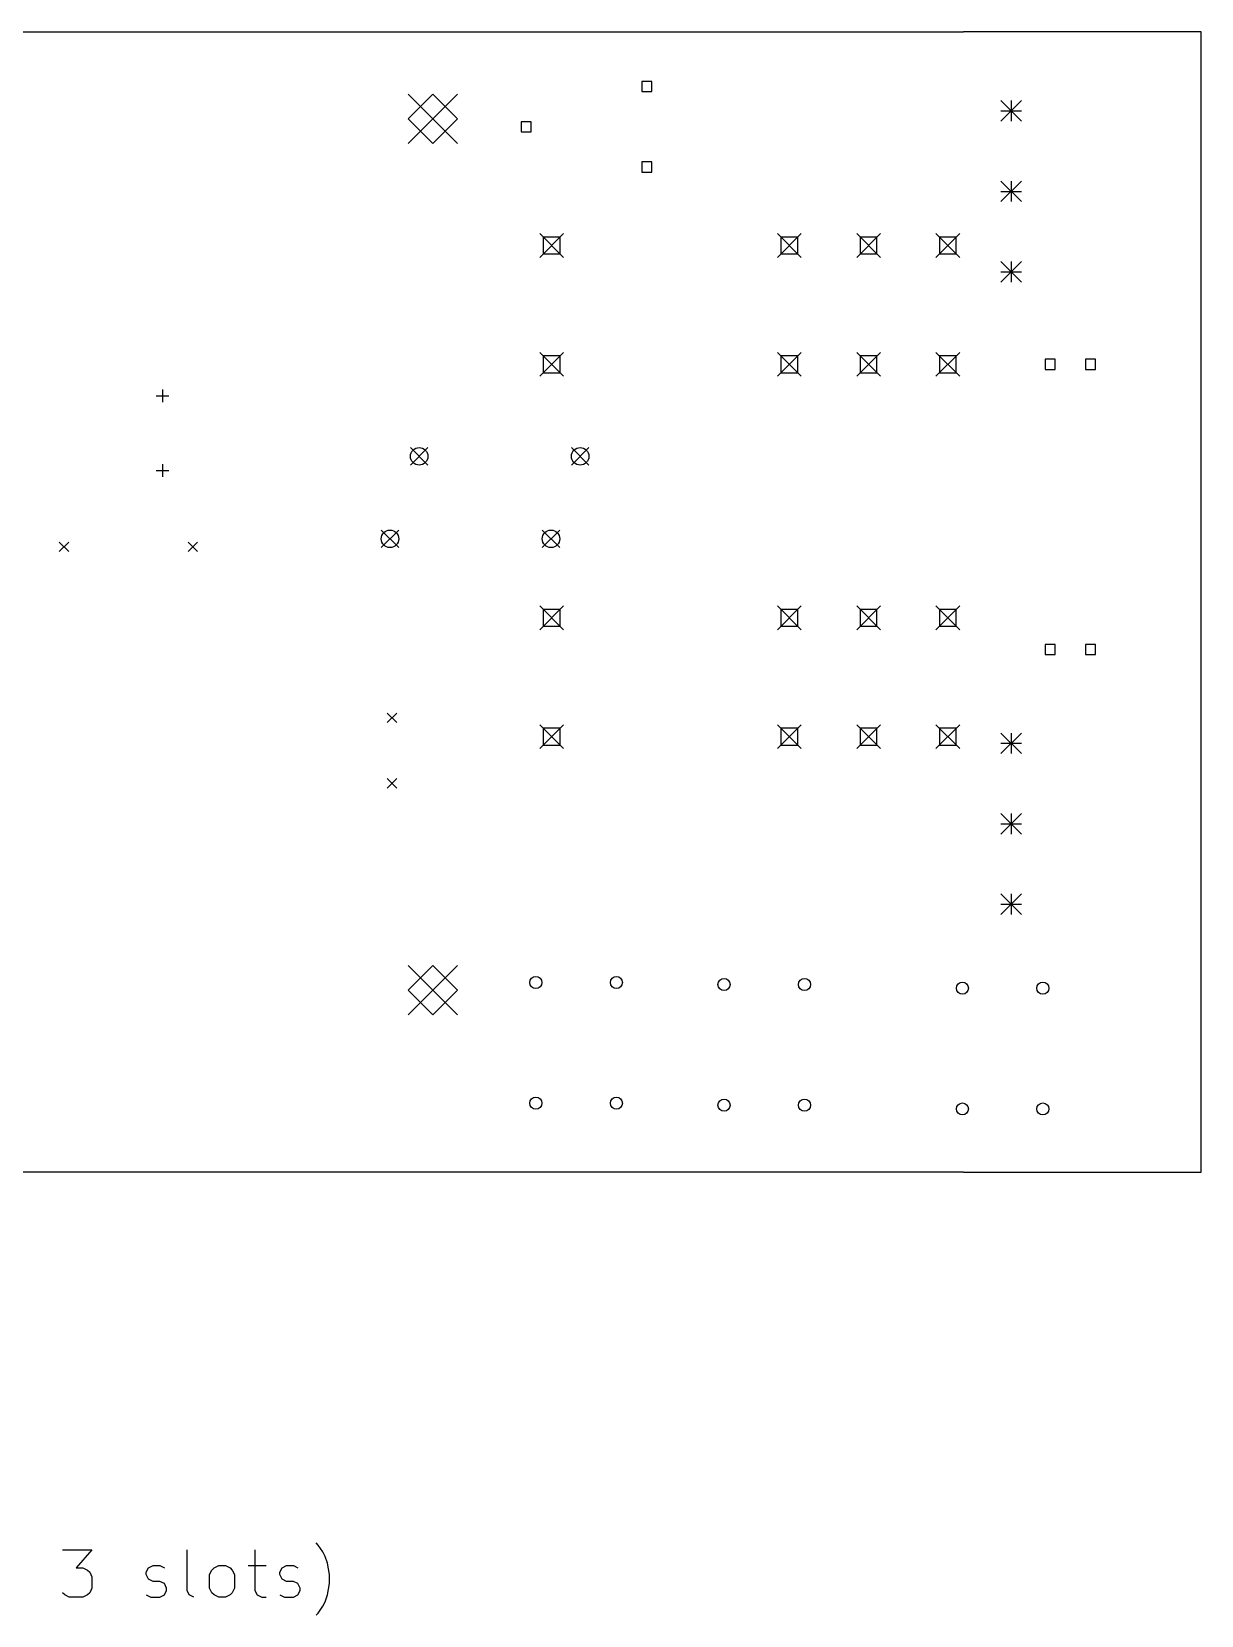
# Model space of a CAD drawing. Extents: x 25 to 173, y -184 to -68.
# Drawn here: x 99.2 to 173, y -168 to -68 of the extents above; entities that cross this region are included whole.
import ezdxf

# ---------------------------------------------------------------- set-up
doc = ezdxf.new("R2010")
doc.units = 0
doc.layers.add('BLACK', color=7, linetype='CONTINUOUS')

msp = doc.modelspace()

# ---------------------------------------------------------------- linework, layer by layer
at = {"layer": 'BLACK', "linetype": 'CONTINUOUS'}
for p, q in [((28, -68), (158, -68)), ((173, -68), (158, -68)), ((173, -140), (173, -68)), ((122.95, -71.95), (126.05, -75.05)), ((126.05, -71.95), (122.95, -75.05)), ((124.5, -71.95), (122.95, -73.5)), ((126.05, -73.5), (124.5, -71.95)), ((138.318, -71.1418), (137.682, -71.1418)), ((137.682, -71.1418), (137.682, -71.7782)), ((137.682, -71.7782), (138.318, -71.7782)), ((138.318, -71.7782), (138.318, -71.1418)), ((160.35, -72.35), (161.65, -73.65)), ((161.65, -72.35), (160.35, -73.65)), ((161, -72.35), (161, -73.65)), ((122.95, -73.5), (124.5, -75.05)), ((124.5, -75.05), (126.05, -73.5)), ((130.698, -73.6818), (130.062, -73.6818)), ((130.062, -73.6818), (130.062, -74.3182)), ((130.698, -74.3182), (130.698, -73.6818)), ((160.35, -73), (161.65, -73)), ((130.062, -74.3182), (130.698, -74.3182)), ((138.318, -76.2218), (137.682, -76.2218)), ((137.682, -76.2218), (137.682, -76.8582)), ((137.682, -76.8582), (138.318, -76.8582)), ((138.318, -76.8582), (138.318, -76.2218)), ((160.35, -77.43), (161.65, -78.73)), ((161.65, -77.43), (160.35, -78.73)), ((161, -77.43), (161, -78.73)), ((160.35, -78.08), (161.65, -78.08)), ((131.25, -80.75), (132.75, -82.25)), ((132.75, -80.75), (131.25, -82.25)), ((132.53, -80.9697), (131.47, -80.9697)), ((131.47, -80.9697), (131.47, -82.0303)), ((132.53, -82.0303), (132.53, -80.9697)), ((146.25, -80.75), (147.75, -82.25)), ((147.75, -80.75), (146.25, -82.25)), ((147.53, -80.9697), (146.47, -80.9697)), ((146.47, -80.9697), (146.47, -82.0303)), ((147.53, -82.0303), (147.53, -80.9697)), ((151.25, -80.75), (152.75, -82.25)), ((152.75, -80.75), (151.25, -82.25)), ((152.53, -80.9697), (151.47, -80.9697)), ((151.47, -80.9697), (151.47, -82.0303)), ((152.53, -82.0303), (152.53, -80.9697)), ((156.25, -80.75), (157.75, -82.25)), ((157.75, -80.75), (156.25, -82.25)), ((157.53, -80.9697), (156.47, -80.9697)), ((156.47, -80.9697), (156.47, -82.0303)), ((157.53, -82.0303), (157.53, -80.9697)), ((131.47, -82.0303), (132.53, -82.0303)), ((146.47, -82.0303), (147.53, -82.0303)), ((151.47, -82.0303), (152.53, -82.0303)), ((156.47, -82.0303), (157.53, -82.0303)), ((160.35, -82.51), (161.65, -83.81)), ((161.65, -82.51), (160.35, -83.81)), ((161, -82.51), (161, -83.81)), ((160.35, -83.16), (161.65, -83.16)), ((131.25, -88.25), (132.75, -89.75)), ((132.75, -88.25), (131.25, -89.75)), ((132.53, -88.4697), (131.47, -88.4697)), ((131.47, -88.4697), (131.47, -89.5303)), ((132.53, -89.5303), (132.53, -88.4697)), ((146.25, -88.25), (147.75, -89.75)), ((147.75, -88.25), (146.25, -89.75)), ((147.53, -88.4697), (146.47, -88.4697)), ((146.47, -88.4697), (146.47, -89.5303)), ((147.53, -89.5303), (147.53, -88.4697)), ((151.25, -88.25), (152.75, -89.75)), ((152.75, -88.25), (151.25, -89.75)), ((152.53, -88.4697), (151.47, -88.4697)), ((151.47, -88.4697), (151.47, -89.5303)), ((152.53, -89.5303), (152.53, -88.4697)), ((156.25, -88.25), (157.75, -89.75)), ((157.75, -88.25), (156.25, -89.75)), ((157.53, -88.4697), (156.47, -88.4697)), ((156.47, -88.4697), (156.47, -89.5303)), ((157.53, -89.5303), (157.53, -88.4697)), ((163.778, -88.6818), (163.142, -88.6818)), ((163.142, -88.6818), (163.142, -89.3182)), ((163.778, -89.3182), (163.778, -88.6818)), ((166.318, -88.6818), (165.682, -88.6818)), ((165.682, -88.6818), (165.682, -89.3182)), ((166.318, -89.3182), (166.318, -88.6818)), ((131.47, -89.5303), (132.53, -89.5303)), ((146.47, -89.5303), (147.53, -89.5303)), ((151.47, -89.5303), (152.53, -89.5303)), ((156.47, -89.5303), (157.53, -89.5303)), ((163.142, -89.3182), (163.778, -89.3182)), ((165.682, -89.3182), (166.318, -89.3182)), ((107.442, -90.5955), (107.442, -91.3955)), ((107.042, -90.9955), (107.842, -90.9955)), ((123.084, -94.2555), (124.184, -95.3555)), ((124.184, -94.2555), (123.084, -95.3555)), ((133.244, -94.2555), (134.344, -95.3555)), ((134.344, -94.2555), (133.244, -95.3555)), ((107.042, -95.6945), (107.842, -95.6945)), ((107.442, -95.2945), (107.442, -96.0945)), ((121.243, -99.4625), (122.343, -100.562)), ((122.343, -99.4625), (121.243, -100.562)), ((131.403, -99.4625), (132.503, -100.562)), ((132.503, -99.4625), (131.403, -100.562)), ((100.919, -100.221), (101.519, -100.82)), ((101.519, -100.221), (100.919, -100.82)), ((109.047, -100.221), (109.647, -100.82)), ((109.647, -100.221), (109.047, -100.82)), ((131.25, -104.25), (132.75, -105.75)), ((132.75, -104.25), (131.25, -105.75)), ((132.53, -104.47), (131.47, -104.47)), ((131.47, -104.47), (131.47, -105.53)), ((132.53, -105.53), (132.53, -104.47)), ((146.25, -104.25), (147.75, -105.75)), ((147.75, -104.25), (146.25, -105.75)), ((147.53, -104.47), (146.47, -104.47)), ((146.47, -104.47), (146.47, -105.53)), ((147.53, -105.53), (147.53, -104.47)), ((151.25, -104.25), (152.75, -105.75)), ((152.75, -104.25), (151.25, -105.75)), ((152.53, -104.47), (151.47, -104.47)), ((151.47, -104.47), (151.47, -105.53)), ((152.53, -105.53), (152.53, -104.47)), ((156.25, -104.25), (157.75, -105.75)), ((157.75, -104.25), (156.25, -105.75)), ((157.53, -104.47), (156.47, -104.47)), ((156.47, -104.47), (156.47, -105.53)), ((157.53, -105.53), (157.53, -104.47)), ((131.47, -105.53), (132.53, -105.53)), ((146.47, -105.53), (147.53, -105.53)), ((151.47, -105.53), (152.53, -105.53)), ((156.47, -105.53), (157.53, -105.53)), ((163.778, -106.682), (163.142, -106.682)), ((163.142, -106.682), (163.142, -107.318)), ((163.778, -107.318), (163.778, -106.682)), ((166.318, -106.682), (165.682, -106.682)), ((165.682, -106.682), (165.682, -107.318)), ((166.318, -107.318), (166.318, -106.682)), ((163.142, -107.318), (163.778, -107.318)), ((165.682, -107.318), (166.318, -107.318)), ((121.62, -111.015), (122.22, -111.615)), ((122.22, -111.015), (121.62, -111.615)), ((131.25, -111.75), (132.75, -113.25)), ((132.75, -111.75), (131.25, -113.25)), ((146.25, -111.75), (147.75, -113.25)), ((147.75, -111.75), (146.25, -113.25)), ((151.25, -111.75), (152.75, -113.25)), ((152.75, -111.75), (151.25, -113.25)), ((156.25, -111.75), (157.75, -113.25)), ((157.75, -111.75), (156.25, -113.25)), ((132.53, -111.97), (131.47, -111.97)), ((131.47, -111.97), (131.47, -113.03)), ((132.53, -113.03), (132.53, -111.97)), ((147.53, -111.97), (146.47, -111.97)), ((146.47, -111.97), (146.47, -113.03)), ((147.53, -113.03), (147.53, -111.97)), ((152.53, -111.97), (151.47, -111.97)), ((151.47, -111.97), (151.47, -113.03)), ((152.53, -113.03), (152.53, -111.97)), ((157.53, -111.97), (156.47, -111.97)), ((156.47, -111.97), (156.47, -113.03)), ((157.53, -113.03), (157.53, -111.97)), ((160.35, -112.27), (161.65, -113.57)), ((161.65, -112.27), (160.35, -113.57)), ((160.35, -112.92), (161.65, -112.92)), ((161, -112.27), (161, -113.57)), ((131.47, -113.03), (132.53, -113.03)), ((146.47, -113.03), (147.53, -113.03)), ((151.47, -113.03), (152.53, -113.03)), ((156.47, -113.03), (157.53, -113.03)), ((121.62, -115.143), (122.22, -115.743)), ((122.22, -115.143), (121.62, -115.743)), ((160.35, -117.35), (161.65, -118.65)), ((161.65, -117.35), (160.35, -118.65)), ((161, -117.35), (161, -118.65)), ((160.35, -118), (161.65, -118)), ((160.35, -122.43), (161.65, -123.73)), ((161.65, -122.43), (160.35, -123.73)), ((161, -122.43), (161, -123.73)), ((160.35, -123.08), (161.65, -123.08)), ((122.95, -126.95), (126.05, -130.05)), ((126.05, -126.95), (122.95, -130.05)), ((124.5, -126.95), (122.95, -128.5)), ((126.05, -128.5), (124.5, -126.95)), ((122.95, -128.5), (124.5, -130.05)), ((124.5, -130.05), (126.05, -128.5)), ((158, -140), (28, -140)), ((158, -140), (173, -140)), ((101.125, -163.822), (102.982, -163.822)), ((102.982, -163.822), (101.982, -164.965)), ((108.982, -166.394), (108.982, -163.822)), ((113.268, -163.822), (113.268, -166.394)), ((117.268, -163.536), (117.125, -163.394)), ((117.554, -163.965), (117.268, -163.536)), ((106.554, -164.965), (106.839, -164.822)), ((106.839, -164.822), (107.268, -164.822)), ((107.268, -164.822), (107.554, -164.965)), ((110.696, -164.965), (110.982, -164.822)), ((110.982, -164.822), (111.411, -164.822)), ((111.411, -164.822), (111.696, -164.965)), ((112.839, -164.822), (113.982, -164.822)), ((114.982, -164.965), (115.268, -164.822)), ((115.268, -164.822), (115.696, -164.822)), ((115.696, -164.822), (115.982, -164.965)), ((117.696, -164.251), (117.554, -163.965)), ((117.839, -164.679), (117.696, -164.251)), ((117.982, -165.394), (117.839, -164.679)), ((101.982, -164.965), (102.411, -164.965)), ((102.411, -164.965), (102.696, -165.108)), ((102.696, -165.108), (102.839, -165.251)), ((102.839, -165.251), (102.982, -165.536)), ((102.982, -165.536), (102.982, -166.251)), ((106.411, -165.251), (106.554, -164.965)), ((106.411, -165.394), (106.411, -165.251)), ((106.554, -165.679), (106.411, -165.394)), ((106.839, -165.822), (106.554, -165.679)), ((107.268, -165.822), (106.839, -165.822)), ((107.554, -165.965), (107.268, -165.822)), ((110.411, -165.394), (110.554, -165.108)), ((110.411, -166.251), (110.411, -165.394)), ((110.554, -165.108), (110.696, -164.965)), ((111.696, -164.965), (111.839, -165.108)), ((111.839, -165.108), (111.982, -165.394)), ((111.982, -165.394), (111.982, -166.251)), ((114.839, -165.251), (114.982, -164.965)), ((114.839, -165.394), (114.839, -165.251)), ((114.982, -165.679), (114.839, -165.394)), ((115.268, -165.822), (114.982, -165.679)), ((115.696, -165.822), (115.268, -165.822)), ((115.982, -165.965), (115.696, -165.822)), ((117.982, -165.965), (117.982, -165.394)), ((101.268, -166.679), (101.125, -166.536)), ((101.554, -166.822), (101.268, -166.679)), ((102.411, -166.822), (101.554, -166.822)), ((102.696, -166.679), (102.411, -166.822)), ((102.839, -166.536), (102.696, -166.679)), ((102.982, -166.251), (102.839, -166.536)), ((106.411, -166.679), (106.696, -166.822)), ((106.696, -166.822), (107.268, -166.822)), ((107.268, -166.822), (107.554, -166.679)), ((107.696, -166.251), (107.554, -165.965)), ((107.554, -166.679), (107.696, -166.394)), ((107.696, -166.394), (107.696, -166.251)), ((109.125, -166.679), (108.982, -166.394)), ((109.411, -166.822), (109.125, -166.679)), ((110.554, -166.536), (110.411, -166.251)), ((110.696, -166.679), (110.554, -166.536)), ((110.982, -166.822), (110.696, -166.679)), ((111.411, -166.822), (110.982, -166.822)), ((111.696, -166.679), (111.411, -166.822)), ((111.839, -166.536), (111.696, -166.679)), ((111.982, -166.251), (111.839, -166.536)), ((113.268, -166.394), (113.411, -166.679)), ((113.411, -166.679), (113.696, -166.822)), ((113.696, -166.822), (113.982, -166.822)), ((114.839, -166.679), (115.125, -166.822)), ((115.125, -166.822), (115.696, -166.822)), ((115.696, -166.822), (115.982, -166.679)), ((116.125, -166.251), (115.982, -165.965)), ((115.982, -166.679), (116.125, -166.394)), ((116.125, -166.394), (116.125, -166.251)), ((117.696, -167.108), (117.839, -166.679)), ((117.839, -166.679), (117.982, -165.965)), ((117.125, -167.965), (117.268, -167.822)), ((117.268, -167.822), (117.554, -167.394)), ((117.554, -167.394), (117.696, -167.108))]:
    msp.add_line(p, q, dxfattribs=at)
at = {"layer": 'BLACK'}
for centre, radius in [((123.634, -94.8055), 0.55), ((133.794, -94.8055), 0.55), ((121.793, -100.012), 0.55), ((131.953, -100.012), 0.55), ((131, -128.016), 0.381), ((136.081, -128.016), 0.381), ((142.875, -128.143), 0.381), ((147.955, -128.143), 0.381), ((157.92, -128.38), 0.381), ((163, -128.38), 0.381), ((131, -135.636), 0.381), ((136.081, -135.636), 0.381), ((142.875, -135.763), 0.381), ((147.955, -135.763), 0.381), ((157.92, -136), 0.381), ((163, -136), 0.381)]:
    msp.add_circle(centre, radius, dxfattribs=at)

doc.saveas('drawing.dxf')
